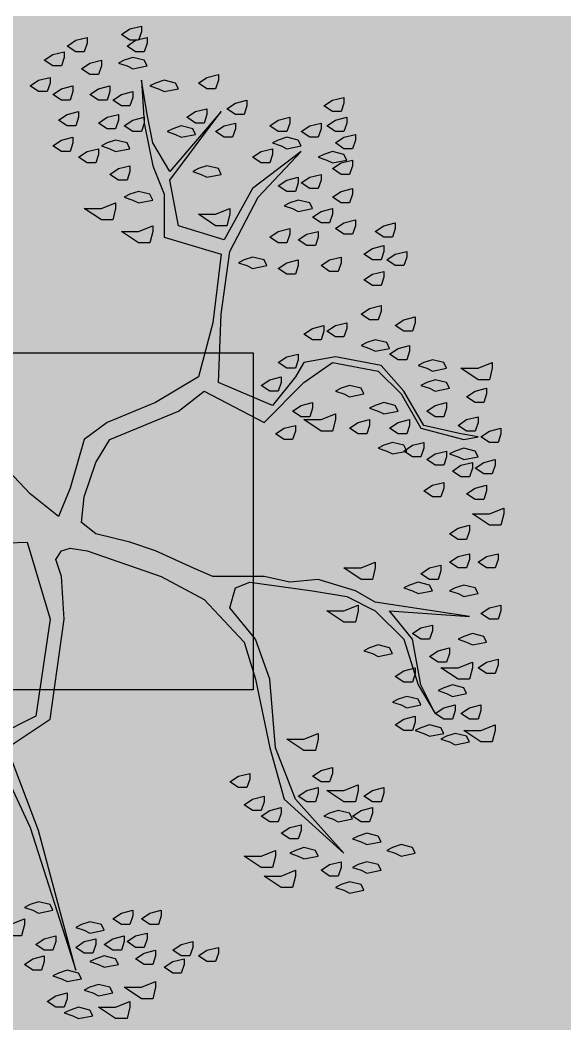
# Model space of a CAD drawing. Header units: millimetres. Extents: x 3006 to 6000, y 1661 to 3774.
# Drawn here: x 4734.783 to 4736.718, y 1885.006 to 1888.576 of the extents above; entities that cross this region are included whole.
import ezdxf

# ---------------------------------------------------------------- set-up
doc = ezdxf.new("R2010")
doc.units = ezdxf.units.MM
doc.header["$LTSCALE"] = 10
doc.linetypes.add('TT4', pattern=[0.1, 0.05, -0.05])
for name, color, linetype, lineweight in [('.15', 150, 'Continuous', 15), ('.20', 130, 'Continuous', 20), ('COTAS', 230, 'Continuous', 15), ('VEGETACION', 84, 'Continuous', 15)]:
    doc.layers.add(name, color=color, linetype=linetype, lineweight=lineweight)
doc.layers.add('.20 hachura', color=185, linetype='Continuous')
doc.styles.add('Texto Wilian', font='himalaya.ttf')
doc.dimstyles.new('Cota 1-200 Exter WMJ', dxfattribs={"dimtxt": 0.32, "dimasz": 0.13, "dimexe": 0.05, "dimexo": 0.3, "dimgap": 0.03, "dimtad": 1, "dimzin": 1, "dimtxsty": 'Texto Wilian', "dimblk": 'BOXFILLED', "dimcen": 0, "dimclrd": 230, "dimclre": 230, "dimclrt": 104, "dimazin": 0, "dimtfac": 1, "dimtix": 1, "dimtmove": 0, "dimatfit": 3, "dimfxl": 0.4, "dimfxlon": 1, "dimlwd": 20, "dimarcsym": 2})

# ---------------------------------------------------------------- blocks, each defined once
blk = doc.blocks.new('asfgjkosdfgiosdjfg')
at = {"layer": 'VEGETACION'}
for p, q in [((5.3103, 19.9927), (5.3717, 20.0336)), ((5.3717, 20.0336), (5.4535, 20.054)), ((5.4535, 20.0131), (5.433, 19.9518)), ((5.4535, 20.054), (5.4535, 20.0131)), ((4.9217, 19.9108), (4.983, 19.9518)), ((4.983, 19.9518), (5.0648, 19.9722)), ((5.0648, 19.9313), (5.0444, 19.8699)), ((5.0648, 19.9722), (5.0648, 19.9313)), ((5.3717, 19.9518), (5.3103, 19.9927)), ((5.3512, 19.9108), (5.4126, 19.9518)), ((5.433, 19.9518), (5.3717, 19.9518)), ((5.4126, 19.9518), (5.4944, 19.9722)), ((5.4944, 19.9313), (5.4739, 19.8699)), ((5.4944, 19.9722), (5.4944, 19.9313)), ((4.758, 19.8086), (4.8194, 19.8495)), ((4.8194, 19.8495), (4.9012, 19.8699)), ((4.9012, 19.8699), (4.9012, 19.829)), ((4.983, 19.8699), (4.9217, 19.9108)), ((5.0444, 19.8699), (4.983, 19.8699)), ((5.4126, 19.8699), (5.3512, 19.9108)), ((5.4739, 19.8699), (5.4126, 19.8699)), ((4.8194, 19.7677), (4.758, 19.8086)), ((4.9012, 19.829), (4.8808, 19.7677)), ((5.0239, 19.7472), (5.0853, 19.7881)), ((5.0853, 19.7881), (5.1671, 19.8086)), ((5.1671, 19.8086), (5.1671, 19.7677)), ((5.3308, 19.8086), (5.2899, 19.7881)), ((5.2899, 19.7881), (5.3512, 19.7677)), ((5.3921, 19.829), (5.3308, 19.8086)), ((5.4739, 19.8086), (5.3921, 19.829)), ((5.4944, 19.7677), (5.4739, 19.8086)), ((4.8808, 19.7677), (4.8194, 19.7677)), ((5.0853, 19.7063), (5.0239, 19.7472)), ((5.1467, 19.7063), (5.0853, 19.7063)), ((5.1671, 19.7677), (5.1467, 19.7063)), ((5.3512, 19.7677), (5.3921, 19.7472)), ((5.3921, 19.7472), (5.4944, 19.7677)), ((5.924, 19.6858), (6.0058, 19.7063)), ((6.0058, 19.7063), (6.0058, 19.6654)), ((4.6557, 19.6245), (4.7171, 19.6654)), ((4.7171, 19.6654), (4.7989, 19.6858)), ((4.7989, 19.6449), (4.7785, 19.5836)), ((4.7989, 19.6858), (4.7989, 19.6449)), ((5.4535, 19.6654), (5.4739, 19.3586)), ((5.4944, 19.4199), (5.4535, 19.6654)), ((5.5558, 19.6449), (5.5149, 19.6245)), ((5.6171, 19.6654), (5.5558, 19.6449)), ((5.6989, 19.6449), (5.6171, 19.6654)), ((5.7194, 19.604), (5.6989, 19.6449)), ((5.8626, 19.6449), (5.924, 19.6858)), ((5.924, 19.604), (5.8626, 19.6449)), ((6.0058, 19.6654), (5.9853, 19.604)), ((4.7171, 19.5836), (4.6557, 19.6245)), ((4.7785, 19.5836), (4.7171, 19.5836)), ((4.8194, 19.5631), (4.8808, 19.604)), ((4.8808, 19.5222), (4.8194, 19.5631)), ((4.8808, 19.604), (4.9626, 19.6245)), ((4.9626, 19.5836), (4.9421, 19.5222)), ((4.9626, 19.6245), (4.9626, 19.5836)), ((5.0853, 19.5631), (5.1467, 19.604)), ((5.1467, 19.5222), (5.0853, 19.5631)), ((5.1467, 19.604), (5.2285, 19.6245)), ((5.2285, 19.5836), (5.208, 19.5222)), ((5.2285, 19.6245), (5.2285, 19.5836)), ((5.2489, 19.5222), (5.3103, 19.5631)), ((5.3103, 19.5631), (5.3921, 19.5836)), ((5.3921, 19.5836), (5.3921, 19.5427)), ((5.5149, 19.6245), (5.5762, 19.604)), ((5.5762, 19.604), (5.6171, 19.5836)), ((5.6171, 19.5836), (5.7194, 19.604)), ((5.9853, 19.604), (5.924, 19.604)), ((4.9421, 19.5222), (4.8808, 19.5222)), ((5.208, 19.5222), (5.1467, 19.5222)), ((5.3103, 19.4813), (5.2489, 19.5222)), ((5.3921, 19.5427), (5.3717, 19.4813)), ((6.0671, 19.4608), (6.1285, 19.5018)), ((6.1285, 19.5018), (6.2103, 19.5222)), ((6.2103, 19.5222), (6.2103, 19.4813)), ((6.7626, 19.4813), (6.824, 19.5222)), ((6.824, 19.5222), (6.9058, 19.5427)), ((6.9058, 19.5018), (6.8853, 19.4404)), ((6.9058, 19.5427), (6.9058, 19.5018)), ((4.8603, 19.379), (4.9217, 19.4199)), ((4.9217, 19.4199), (5.0035, 19.4404)), ((5.0035, 19.4404), (5.0035, 19.3995)), ((5.208, 19.3995), (5.2899, 19.4199)), ((5.2899, 19.4199), (5.2899, 19.379)), ((5.3717, 19.4813), (5.3103, 19.4813)), ((5.5353, 19.2154), (5.4944, 19.4199)), ((6.0262, 19.4404), (5.658, 19.0108)), ((5.658, 18.9495), (6.0262, 19.4404)), ((5.7808, 19.3995), (5.8421, 19.4404)), ((5.8421, 19.4404), (5.924, 19.4608)), ((5.924, 19.4199), (5.9035, 19.3586)), ((5.924, 19.4608), (5.924, 19.4199)), ((6.1285, 19.4199), (6.0671, 19.4608)), ((6.1899, 19.4199), (6.1285, 19.4199)), ((6.2103, 19.4813), (6.1899, 19.4199)), ((6.824, 19.4404), (6.7626, 19.4813)), ((6.8853, 19.4404), (6.824, 19.4404)), ((4.9217, 19.3381), (4.8603, 19.379)), ((5.0035, 19.3995), (4.983, 19.3381)), ((5.1467, 19.3586), (5.208, 19.3995)), ((5.208, 19.3177), (5.1467, 19.3586)), ((5.2899, 19.379), (5.2694, 19.3177)), ((5.3308, 19.3381), (5.3921, 19.379)), ((5.3921, 19.379), (5.4739, 19.3995)), ((5.4739, 19.3586), (5.4535, 19.2972)), ((5.4739, 19.3995), (5.4739, 19.3586)), ((5.4739, 19.3586), (5.5353, 19.0518)), ((5.8421, 19.3586), (5.7808, 19.3995)), ((5.9035, 19.3586), (5.8421, 19.3586)), ((6.0467, 19.3381), (6.1285, 19.3586)), ((6.1285, 19.3586), (6.1285, 19.3177)), ((6.374, 19.3381), (6.4353, 19.379)), ((6.4353, 19.379), (6.5171, 19.3995)), ((6.5171, 19.3586), (6.4967, 19.2972)), ((6.5171, 19.3995), (6.5171, 19.3586)), ((6.6603, 19.3381), (6.7421, 19.3586)), ((6.7421, 19.3586), (6.7421, 19.3177)), ((6.7831, 19.3381), (6.8444, 19.379)), ((6.8444, 19.379), (6.9262, 19.3995)), ((6.9262, 19.3586), (6.9058, 19.2972)), ((6.9262, 19.3995), (6.9262, 19.3586)), ((4.983, 19.3381), (4.9217, 19.3381)), ((5.2694, 19.3177), (5.208, 19.3177)), ((5.3921, 19.2972), (5.3308, 19.3381)), ((5.4535, 19.2972), (5.3921, 19.2972)), ((5.6785, 19.3177), (5.6376, 19.2972)), ((5.6376, 19.2972), (5.6989, 19.2768)), ((5.7399, 19.3381), (5.6785, 19.3177)), ((5.6989, 19.2768), (5.7399, 19.2563)), ((5.8217, 19.3177), (5.7399, 19.3381)), ((5.7399, 19.2563), (5.8421, 19.2768)), ((5.8421, 19.2768), (5.8217, 19.3177)), ((5.9853, 19.2972), (6.0467, 19.3381)), ((6.0467, 19.2563), (5.9853, 19.2972)), ((6.1285, 19.3177), (6.108, 19.2563)), ((6.4353, 19.2972), (6.374, 19.3381)), ((6.4967, 19.2972), (6.4353, 19.2972)), ((6.599, 19.2972), (6.6603, 19.3381)), ((6.6603, 19.2563), (6.599, 19.2972)), ((6.7421, 19.3177), (6.7217, 19.2563)), ((6.8444, 19.2972), (6.7831, 19.3381)), ((6.9058, 19.2972), (6.8444, 19.2972)), ((6.9058, 19.2563), (6.9876, 19.2768)), ((6.9876, 19.2768), (6.9876, 19.2358)), ((4.8194, 19.1949), (4.8808, 19.2358)), ((4.8808, 19.2358), (4.9626, 19.2563)), ((4.9626, 19.2154), (4.9421, 19.154)), ((4.9626, 19.2563), (4.9626, 19.2154)), ((5.208, 19.2154), (5.1671, 19.1949)), ((5.2694, 19.2358), (5.208, 19.2154)), ((5.3512, 19.2154), (5.2694, 19.2358)), ((5.3717, 19.1745), (5.3512, 19.2154)), ((5.658, 19.0108), (5.5353, 19.2154)), ((6.108, 19.2563), (6.0467, 19.2563)), ((6.4353, 19.2358), (6.3944, 19.2154)), ((6.3944, 19.2154), (6.4558, 19.1949)), ((6.4967, 19.2563), (6.4353, 19.2358)), ((6.5785, 19.2358), (6.4967, 19.2563)), ((6.599, 19.1949), (6.5785, 19.2358)), ((6.7217, 19.2563), (6.6603, 19.2563)), ((6.8444, 19.2154), (6.9058, 19.2563)), ((6.9058, 19.1745), (6.8444, 19.2154)), ((6.9876, 19.2358), (6.9671, 19.1745)), ((4.8808, 19.154), (4.8194, 19.1949)), ((4.9421, 19.154), (4.8808, 19.154)), ((5.0035, 19.1131), (5.0648, 19.154)), ((5.0648, 19.154), (5.1467, 19.1745)), ((5.1467, 19.1336), (5.1262, 19.0722)), ((5.1467, 19.1745), (5.1467, 19.1336)), ((5.1671, 19.1949), (5.2285, 19.1745)), ((5.2285, 19.1745), (5.2694, 19.154)), ((5.2694, 19.154), (5.3717, 19.1745)), ((6.599, 19.154), (6.2512, 18.8881)), ((6.2512, 19.1131), (6.3126, 19.154)), ((6.2921, 18.8268), (6.599, 19.154)), ((6.3126, 19.154), (6.3944, 19.1745)), ((6.3944, 19.1336), (6.374, 19.0722)), ((6.3944, 19.1745), (6.3944, 19.1336)), ((6.4558, 19.1949), (6.4967, 19.1745)), ((6.4967, 19.1745), (6.599, 19.1949)), ((6.7626, 19.1336), (6.7217, 19.1131)), ((6.824, 19.154), (6.7626, 19.1336)), ((6.9058, 19.1336), (6.824, 19.154)), ((6.9671, 19.1745), (6.9058, 19.1745)), ((6.9262, 19.0927), (6.9058, 19.1336)), ((5.0648, 19.0722), (5.0035, 19.1131)), ((5.1262, 19.0722), (5.0648, 19.0722)), ((6.3126, 19.0722), (6.2512, 19.1131)), ((6.374, 19.0722), (6.3126, 19.0722)), ((6.7217, 19.1131), (6.7831, 19.0927)), ((6.7831, 19.0927), (6.824, 19.0722)), ((6.824, 19.0722), (6.9262, 19.0927)), ((6.824, 19.0313), (6.8853, 19.0722)), ((6.8853, 19.0722), (6.9671, 19.0927)), ((6.9671, 19.0927), (6.9671, 19.0518)), ((5.2285, 18.9904), (5.2899, 19.0313)), ((5.2899, 18.9495), (5.2285, 18.9904)), ((5.2899, 19.0313), (5.3717, 19.0518)), ((5.3717, 19.0108), (5.3512, 18.9495)), ((5.3717, 19.0518), (5.3717, 19.0108)), ((5.5353, 19.0518), (5.6171, 18.8472)), ((5.8626, 19.0313), (5.8217, 19.0108)), ((5.8217, 19.0108), (5.883, 18.9904)), ((5.924, 19.0518), (5.8626, 19.0313)), ((5.883, 18.9904), (5.924, 18.9699)), ((6.0058, 19.0313), (5.924, 19.0518)), ((5.924, 18.9699), (6.0262, 18.9904)), ((6.0262, 18.9904), (6.0058, 19.0313)), ((6.6603, 18.9699), (6.7421, 18.9904)), ((6.7421, 18.9904), (6.7421, 18.9495)), ((6.8853, 18.9904), (6.824, 19.0313)), ((6.9467, 18.9904), (6.8853, 18.9904)), ((6.9671, 19.0518), (6.9467, 18.9904)), ((5.3512, 18.9495), (5.2899, 18.9495)), ((5.7194, 18.6222), (5.658, 18.9495)), ((6.4353, 18.9086), (6.4967, 18.9495)), ((6.4967, 18.9495), (6.5785, 18.9699)), ((6.5785, 18.929), (6.5581, 18.8677)), ((6.5785, 18.9699), (6.5785, 18.929)), ((6.599, 18.929), (6.6603, 18.9699)), ((6.6603, 18.8881), (6.599, 18.929)), ((6.7421, 18.9495), (6.7217, 18.8881)), ((5.3717, 18.8472), (5.3308, 18.8268)), ((5.433, 18.8677), (5.3717, 18.8472)), ((5.5149, 18.8472), (5.433, 18.8677)), ((5.5353, 18.8063), (5.5149, 18.8472)), ((5.6171, 18.8472), (5.6171, 18.5404)), ((6.2512, 18.8881), (6.0467, 18.5199)), ((6.4967, 18.8677), (6.4353, 18.9086)), ((6.5581, 18.8677), (6.4967, 18.8677)), ((6.7217, 18.8881), (6.6603, 18.8881)), ((6.824, 18.8268), (6.8853, 18.8677)), ((6.8853, 18.8677), (6.9671, 18.8881)), ((6.9671, 18.8472), (6.9467, 18.7858)), ((6.9671, 18.8881), (6.9671, 18.8472)), ((5.1671, 18.7449), (5.2694, 18.7858)), ((5.2694, 18.7858), (5.2694, 18.7449)), ((5.3308, 18.8268), (5.3921, 18.8063)), ((5.3921, 18.8063), (5.433, 18.7858)), ((5.433, 18.7858), (5.5353, 18.8063)), ((6.0876, 18.4381), (6.2921, 18.8268)), ((6.5171, 18.7858), (6.4762, 18.7654)), ((6.5785, 18.8063), (6.5171, 18.7858)), ((6.6603, 18.7858), (6.5785, 18.8063)), ((6.6808, 18.7449), (6.6603, 18.7858)), ((6.8853, 18.7858), (6.824, 18.8268)), ((6.9467, 18.7858), (6.8853, 18.7858)), ((5.0444, 18.7449), (5.1671, 18.7449)), ((5.1671, 18.6631), (5.0444, 18.7449)), ((5.2694, 18.7449), (5.2489, 18.6631)), ((5.8626, 18.704), (5.9853, 18.704)), ((5.9853, 18.6222), (5.8626, 18.704)), ((5.9853, 18.704), (6.0876, 18.7449)), ((6.0876, 18.704), (6.0671, 18.6222)), ((6.0876, 18.7449), (6.0876, 18.704)), ((6.4762, 18.7654), (6.5376, 18.7449)), ((6.5376, 18.7449), (6.5785, 18.7245)), ((6.5785, 18.7245), (6.6808, 18.7449)), ((6.6808, 18.6836), (6.7421, 18.7245)), ((6.7421, 18.7245), (6.824, 18.7449)), ((6.824, 18.704), (6.8035, 18.6427)), ((6.824, 18.7449), (6.824, 18.704)), ((5.2489, 18.6631), (5.1671, 18.6631)), ((6.7421, 18.6427), (6.6808, 18.6836)), ((6.8035, 18.6427), (6.7421, 18.6427)), ((6.8444, 18.6018), (6.9058, 18.6427)), ((6.9058, 18.6427), (6.9876, 18.6631)), ((6.9876, 18.6631), (6.9876, 18.6222)), ((7.1922, 18.6222), (7.274, 18.6427)), ((7.274, 18.6427), (7.274, 18.6018)), ((5.3103, 18.5813), (5.433, 18.5813)), ((5.433, 18.4995), (5.3103, 18.5813)), ((5.433, 18.5813), (5.5353, 18.6222)), ((5.5353, 18.5813), (5.5149, 18.4995)), ((5.5353, 18.6222), (5.5353, 18.5813)), ((6.0467, 18.5199), (5.7194, 18.6222)), ((6.0671, 18.6222), (5.9853, 18.6222)), ((6.374, 18.5404), (6.4353, 18.5813)), ((6.4353, 18.5813), (6.5171, 18.6018)), ((6.5171, 18.5608), (6.4967, 18.4995)), ((6.5171, 18.6018), (6.5171, 18.5608)), ((6.5785, 18.5199), (6.6399, 18.5608)), ((6.6399, 18.5608), (6.7217, 18.5813)), ((6.7217, 18.5813), (6.7217, 18.5404)), ((6.9058, 18.5608), (6.8444, 18.6018)), ((6.9671, 18.5608), (6.9058, 18.5608)), ((6.9876, 18.6222), (6.9671, 18.5608)), ((7.1308, 18.5813), (7.1922, 18.6222)), ((7.1922, 18.5404), (7.1308, 18.5813)), ((7.274, 18.6018), (7.2535, 18.5404)), ((5.5149, 18.4995), (5.433, 18.4995)), ((5.6171, 18.5404), (6.0262, 18.4177)), ((6.4353, 18.4995), (6.374, 18.5404)), ((6.4967, 18.4995), (6.4353, 18.4995)), ((6.6399, 18.479), (6.5785, 18.5199)), ((6.7217, 18.5404), (6.7012, 18.479)), ((7.2535, 18.5404), (7.1922, 18.5404)), ((6.0262, 18.4177), (5.9649, 17.9268)), ((6.0262, 17.9881), (6.0876, 18.4381)), ((6.7012, 18.479), (6.6399, 18.479)), ((7.049, 18.4177), (7.1103, 18.4586)), ((7.1103, 18.3768), (7.049, 18.4177)), ((7.1103, 18.4586), (7.1922, 18.479)), ((7.1922, 18.4381), (7.1717, 18.3768)), ((7.1922, 18.479), (7.1922, 18.4381)), ((7.2126, 18.3768), (7.274, 18.4177)), ((7.274, 18.4177), (7.3558, 18.4381)), ((7.3558, 18.4381), (7.3558, 18.3972)), ((6.1899, 18.3768), (6.149, 18.3563)), ((6.149, 18.3563), (6.2103, 18.3359)), ((6.2512, 18.3972), (6.1899, 18.3768)), ((6.333, 18.3768), (6.2512, 18.3972)), ((6.3535, 18.3359), (6.333, 18.3768)), ((6.4353, 18.3154), (6.4967, 18.3563)), ((6.4967, 18.3563), (6.5785, 18.3768)), ((6.5785, 18.3768), (6.5785, 18.3359)), ((6.7421, 18.3359), (6.8035, 18.3768)), ((6.8035, 18.3768), (6.8853, 18.3972)), ((6.8853, 18.3563), (6.8649, 18.2949)), ((6.8853, 18.3972), (6.8853, 18.3563)), ((7.1717, 18.3768), (7.1103, 18.3768)), ((7.274, 18.3359), (7.2126, 18.3768)), ((7.3558, 18.3972), (7.3353, 18.3359)), ((6.2103, 18.3359), (6.2512, 18.3154)), ((6.2512, 18.3154), (6.3535, 18.3359)), ((6.4967, 18.2745), (6.4353, 18.3154)), ((6.5581, 18.2745), (6.4967, 18.2745)), ((6.5785, 18.3359), (6.5581, 18.2745)), ((6.8035, 18.2949), (6.7421, 18.3359)), ((6.8649, 18.2949), (6.8035, 18.2949)), ((7.049, 18.2336), (7.1103, 18.2745)), ((7.1103, 18.2745), (7.1922, 18.2949)), ((7.1922, 18.2949), (7.1922, 18.254)), ((7.3353, 18.3359), (7.274, 18.3359)), ((7.1103, 18.1927), (7.049, 18.2336)), ((7.1922, 18.254), (7.1717, 18.1927)), ((7.1717, 18.1927), (7.1103, 18.1927)), ((6.0058, 17.4972), (6.0262, 17.9881)), ((7.0285, 17.9881), (7.0899, 18.029)), ((7.0899, 17.9472), (7.0285, 17.9881)), ((7.0899, 18.029), (7.1717, 18.0495)), ((7.1717, 18.0086), (7.1512, 17.9472)), ((7.1717, 18.0495), (7.1717, 18.0086)), ((5.9649, 17.9268), (5.8626, 17.5381)), ((6.8444, 17.9063), (6.9262, 17.9268)), ((6.9262, 17.9268), (6.9262, 17.8859)), ((7.1512, 17.9472), (7.0899, 17.9472)), ((7.274, 17.9063), (7.3353, 17.9472)), ((7.3353, 17.9472), (7.4172, 17.9677)), ((7.4172, 17.9268), (7.3967, 17.8654)), ((7.4172, 17.9677), (7.4172, 17.9268)), ((6.6194, 17.8449), (6.6808, 17.8859)), ((6.6808, 17.804), (6.6194, 17.8449)), ((6.6808, 17.8859), (6.7626, 17.9063)), ((6.7626, 17.8654), (6.7421, 17.804)), ((6.7626, 17.9063), (6.7626, 17.8654)), ((6.7831, 17.8654), (6.8444, 17.9063)), ((6.8444, 17.8245), (6.7831, 17.8654)), ((6.9262, 17.8859), (6.9058, 17.8245)), ((7.3353, 17.8654), (7.274, 17.9063)), ((7.3967, 17.8654), (7.3353, 17.8654)), ((6.7421, 17.804), (6.6808, 17.804)), ((6.9058, 17.8245), (6.8444, 17.8245)), ((7.0694, 17.7836), (7.0285, 17.7631)), ((7.1308, 17.804), (7.0694, 17.7836)), ((7.2126, 17.7836), (7.1308, 17.804)), ((7.2331, 17.7427), (7.2126, 17.7836)), ((6.4967, 17.6813), (6.5785, 17.7018)), ((6.5785, 17.7018), (6.5785, 17.6609)), ((7.0285, 17.7631), (7.0899, 17.7427)), ((7.0899, 17.7427), (7.1308, 17.7222)), ((7.1308, 17.7222), (7.2331, 17.7427)), ((7.2331, 17.7018), (7.2944, 17.7427)), ((7.2944, 17.6609), (7.2331, 17.7018)), ((7.2944, 17.7427), (7.3762, 17.7631)), ((7.3762, 17.7222), (7.3558, 17.6609)), ((7.3762, 17.7631), (7.3762, 17.7222)), ((6.4353, 17.6404), (6.4967, 17.6813)), ((6.4967, 17.5995), (6.4353, 17.6404)), ((6.5785, 17.6609), (6.5581, 17.5995)), ((6.6194, 17.6404), (6.5581, 17.5381)), ((6.8444, 17.6813), (6.6194, 17.6404)), ((6.6194, 17.4972), (6.824, 17.6404)), ((6.824, 17.6404), (7.1512, 17.579)), ((7.1717, 17.6199), (6.8444, 17.6813)), ((7.3353, 17.4359), (7.1717, 17.6199)), ((7.3558, 17.6609), (7.2944, 17.6609)), ((7.4785, 17.6404), (7.4376, 17.6199)), ((7.4376, 17.6199), (7.499, 17.5995)), ((7.5399, 17.6609), (7.4785, 17.6404)), ((7.6217, 17.6404), (7.5399, 17.6609)), ((7.6422, 17.5995), (7.6217, 17.6404)), ((7.8672, 17.5995), (7.9694, 17.6404)), ((7.9694, 17.6404), (7.9694, 17.5995)), ((6.5581, 17.5995), (6.4967, 17.5995)), ((7.1512, 17.579), (7.3149, 17.4154)), ((7.499, 17.5995), (7.5399, 17.579)), ((7.5399, 17.579), (7.6422, 17.5995)), ((7.7444, 17.5995), (7.8672, 17.5995)), ((7.8672, 17.5177), (7.7444, 17.5995)), ((7.9694, 17.5995), (7.949, 17.5177)), ((5.8626, 17.5381), (5.5558, 17.354)), ((6.3944, 17.3336), (6.0058, 17.4972)), ((6.3126, 17.4768), (6.374, 17.5177)), ((6.374, 17.4359), (6.3126, 17.4768)), ((6.333, 17.2109), (6.6194, 17.4972)), ((6.374, 17.5177), (6.4558, 17.5381)), ((6.5581, 17.5381), (6.3944, 17.3336)), ((6.4558, 17.4972), (6.4353, 17.4359)), ((6.4558, 17.5381), (6.4558, 17.4972)), ((6.9467, 17.4768), (6.8853, 17.4563)), ((7.0285, 17.4563), (6.9467, 17.4768)), ((7.499, 17.4972), (7.4581, 17.4768)), ((7.4581, 17.4768), (7.5194, 17.4563)), ((7.5603, 17.5177), (7.499, 17.4972)), ((7.6422, 17.4972), (7.5603, 17.5177)), ((7.6626, 17.4563), (7.6422, 17.4972)), ((7.949, 17.5177), (7.8672, 17.5177)), ((5.7194, 17.2927), (5.9035, 17.4359)), ((5.9035, 17.4359), (6.333, 17.2109)), ((6.4353, 17.4359), (6.374, 17.4359)), ((6.8853, 17.4563), (6.8444, 17.4359)), ((6.8444, 17.4359), (6.9058, 17.4154)), ((6.9058, 17.4154), (6.9467, 17.3949)), ((6.9467, 17.3949), (7.049, 17.4154)), ((7.049, 17.4154), (7.0285, 17.4563)), ((7.3149, 17.4154), (7.4581, 17.1699)), ((7.4785, 17.1904), (7.3353, 17.4359)), ((7.5194, 17.4563), (7.5603, 17.4359)), ((7.5603, 17.4359), (7.6626, 17.4563)), ((7.7853, 17.3949), (7.8467, 17.4359)), ((7.8467, 17.4359), (7.9285, 17.4563)), ((7.9285, 17.4154), (7.9081, 17.354)), ((7.9285, 17.4563), (7.9285, 17.4154)), ((5.5558, 17.354), (5.208, 17.2109)), ((6.5376, 17.2927), (6.599, 17.3336)), ((6.599, 17.3336), (6.6808, 17.354)), ((6.6808, 17.354), (6.6808, 17.3131)), ((7.1308, 17.3336), (7.0899, 17.3131)), ((7.1922, 17.354), (7.1308, 17.3336)), ((7.274, 17.3336), (7.1922, 17.354)), ((7.2944, 17.2927), (7.274, 17.3336)), ((7.499, 17.2927), (7.5603, 17.3336)), ((7.5603, 17.3336), (7.6422, 17.354)), ((7.6422, 17.354), (7.6422, 17.3131)), ((7.8467, 17.354), (7.7853, 17.3949)), ((7.9081, 17.354), (7.8467, 17.354)), ((5.2285, 17.0881), (5.7194, 17.2927)), ((6.599, 17.2518), (6.5376, 17.2927)), ((6.6808, 17.3131), (6.6603, 17.2518)), ((6.7421, 17.2313), (6.8444, 17.2722)), ((6.8444, 17.2722), (6.8444, 17.2313)), ((7.0899, 17.3131), (7.1512, 17.2927)), ((7.1512, 17.2927), (7.1922, 17.2722)), ((7.1922, 17.2722), (7.2944, 17.2927)), ((7.5603, 17.2518), (7.499, 17.2927)), ((7.6422, 17.3131), (7.6217, 17.2518)), ((5.208, 17.2109), (5.0444, 17.0881)), ((6.4762, 17.1699), (6.5581, 17.1904)), ((6.5581, 17.1904), (6.5581, 17.1495)), ((6.6603, 17.2518), (6.599, 17.2518)), ((6.6194, 17.2313), (6.7421, 17.2313)), ((6.7421, 17.1495), (6.6194, 17.2313)), ((6.8444, 17.2313), (6.824, 17.1495)), ((6.9467, 17.1699), (7.0081, 17.2109)), ((7.0081, 17.2109), (7.0899, 17.2313)), ((7.0899, 17.1904), (7.0694, 17.129)), ((7.0899, 17.2313), (7.0899, 17.1904)), ((7.2331, 17.1699), (7.2944, 17.2109)), ((7.2944, 17.2109), (7.3762, 17.2313)), ((7.3762, 17.1904), (7.3558, 17.129)), ((7.3762, 17.2313), (7.3762, 17.1904)), ((7.7444, 17.129), (7.4785, 17.1904)), ((7.6217, 17.2518), (7.5603, 17.2518)), ((7.724, 17.1904), (7.7853, 17.2313)), ((7.7853, 17.1495), (7.724, 17.1904)), ((7.7853, 17.2313), (7.8672, 17.2518)), ((7.8672, 17.2109), (7.8467, 17.1495)), ((7.8672, 17.2518), (7.8672, 17.2109)), ((6.4149, 17.129), (6.4762, 17.1699)), ((6.4762, 17.0881), (6.4149, 17.129)), ((6.5581, 17.1495), (6.5376, 17.0881)), ((6.824, 17.1495), (6.7421, 17.1495)), ((7.0081, 17.129), (6.9467, 17.1699)), ((7.0694, 17.129), (7.0081, 17.129)), ((7.2944, 17.129), (7.2331, 17.1699)), ((7.3558, 17.129), (7.2944, 17.129)), ((7.4581, 17.1699), (7.7649, 17.0881)), ((7.8672, 17.1086), (7.7444, 17.129)), ((7.8467, 17.1495), (7.7853, 17.1495)), ((7.8876, 17.1086), (7.949, 17.1495)), ((7.949, 17.1495), (8.0308, 17.1699)), ((8.0308, 17.129), (8.0103, 17.0677)), ((8.0308, 17.1699), (8.0308, 17.129)), ((4.6557, 16.6995), (4.2876, 17.0881)), ((5.0444, 17.0881), (4.9421, 16.7404)), ((5.1262, 16.9245), (5.2285, 17.0881)), ((6.5376, 17.0881), (6.4762, 17.0881)), ((7.1922, 17.0472), (7.1512, 17.0268)), ((7.2535, 17.0677), (7.1922, 17.0472)), ((7.3353, 17.0472), (7.2535, 17.0677)), ((7.3558, 17.0063), (7.3353, 17.0472)), ((7.3353, 17.0063), (7.3967, 17.0472)), ((7.3967, 17.0472), (7.4785, 17.0677)), ((7.4785, 17.0677), (7.4785, 17.0268)), ((7.7649, 17.0881), (7.8672, 17.1086)), ((7.949, 17.0677), (7.8876, 17.1086)), ((8.0103, 17.0677), (7.949, 17.0677)), ((7.1512, 17.0268), (7.2126, 17.0063)), ((7.2126, 17.0063), (7.2535, 16.9859)), ((7.2535, 16.9859), (7.3558, 17.0063)), ((7.3967, 16.9654), (7.3353, 17.0063)), ((7.4785, 17.0268), (7.4581, 16.9654)), ((7.499, 16.9449), (7.5603, 16.9859)), ((7.5603, 16.9859), (7.6422, 17.0063)), ((7.6422, 17.0063), (7.6422, 16.9654)), ((7.7035, 17.0063), (7.6626, 16.9859)), ((7.6626, 16.9859), (7.724, 16.9654)), ((7.7649, 17.0268), (7.7035, 17.0063)), ((7.8467, 17.0063), (7.7649, 17.0268)), ((7.8672, 16.9654), (7.8467, 17.0063)), ((5.0444, 16.679), (5.1262, 16.9245)), ((7.4581, 16.9654), (7.3967, 16.9654)), ((7.5603, 16.904), (7.499, 16.9449)), ((7.6217, 16.904), (7.5603, 16.904)), ((7.6422, 16.9654), (7.6217, 16.904)), ((7.6831, 16.8631), (7.7444, 16.904)), ((7.724, 16.9654), (7.7649, 16.9449)), ((7.7444, 16.904), (7.8263, 16.9245)), ((7.7649, 16.9449), (7.8672, 16.9654)), ((7.8263, 16.9245), (7.8263, 16.8836)), ((7.8467, 16.8836), (7.9081, 16.9245)), ((7.9081, 16.9245), (7.9899, 16.9449)), ((7.9899, 16.904), (7.9694, 16.8427)), ((7.9899, 16.9449), (7.9899, 16.904)), ((7.7444, 16.8222), (7.6831, 16.8631)), ((7.8263, 16.8836), (7.8058, 16.8222)), ((7.9081, 16.8427), (7.8467, 16.8836)), ((7.9694, 16.8427), (7.9081, 16.8427)), ((7.4785, 16.7199), (7.5399, 16.7609)), ((7.5399, 16.7609), (7.6217, 16.7813)), ((7.6217, 16.7813), (7.6217, 16.7404)), ((7.8058, 16.8222), (7.7444, 16.8222)), ((7.8467, 16.7404), (7.9285, 16.7609)), ((7.9285, 16.7609), (7.9285, 16.7199)), ((4.8603, 16.5359), (4.6557, 16.6995)), ((4.9421, 16.7404), (4.8603, 16.5359)), ((7.5399, 16.679), (7.4785, 16.7199)), ((7.6217, 16.7404), (7.6013, 16.679)), ((7.7853, 16.6995), (7.8467, 16.7404)), ((7.8467, 16.6586), (7.7853, 16.6995)), ((7.9285, 16.7199), (7.9081, 16.6586)), ((5.0239, 16.4949), (5.0444, 16.679)), ((7.6013, 16.679), (7.5399, 16.679)), ((7.9081, 16.6586), (7.8467, 16.6586)), ((7.8263, 16.5563), (7.949, 16.5563)), ((7.949, 16.4745), (7.8263, 16.5563)), ((7.949, 16.5563), (8.0513, 16.5972)), ((8.0513, 16.5563), (8.0308, 16.4745)), ((8.0513, 16.5972), (8.0513, 16.5563)), ((5.1262, 16.4131), (5.0239, 16.4949)), ((7.724, 16.454), (7.8058, 16.4745)), ((7.8058, 16.4745), (7.8058, 16.4336)), ((8.0308, 16.4745), (7.949, 16.4745)), ((5.3717, 16.3518), (5.1262, 16.4131)), ((7.6626, 16.4131), (7.724, 16.454)), ((7.724, 16.3722), (7.6626, 16.4131)), ((7.8058, 16.4336), (7.7853, 16.3722)), ((4.0216, 16.3313), (4.6353, 16.3518)), ((4.6353, 16.3518), (4.7989, 15.7995)), ((5.5558, 16.2904), (5.3717, 16.3518)), ((7.7853, 16.3722), (7.724, 16.3722)), ((4.8398, 16.229), (4.8808, 16.2904)), ((4.8808, 16.2904), (4.9421, 16.3109)), ((4.9421, 16.3109), (5.0648, 16.2904)), ((5.0648, 16.2904), (5.5967, 16.1063)), ((5.8217, 16.1677), (5.5558, 16.2904)), ((7.724, 16.2495), (7.8058, 16.2699)), ((7.8058, 16.2699), (7.8058, 16.229)), ((7.9285, 16.2495), (8.0103, 16.2699)), ((8.0103, 16.2699), (8.0103, 16.229)), ((4.8808, 16.1063), (4.8398, 16.229)), ((7.0285, 16.1677), (7.1308, 16.2086)), ((7.1308, 16.2086), (7.1308, 16.1677)), ((7.5194, 16.1677), (7.6013, 16.1881)), ((7.6013, 16.1881), (7.6013, 16.1472)), ((7.6626, 16.2086), (7.724, 16.2495)), ((7.724, 16.1677), (7.6626, 16.2086)), ((7.8058, 16.229), (7.7853, 16.1677)), ((7.8672, 16.2086), (7.9285, 16.2495)), ((7.9285, 16.1677), (7.8672, 16.2086)), ((8.0103, 16.229), (7.9899, 16.1677)), ((5.9649, 16.1063), (5.8217, 16.1677)), ((6.9058, 16.1677), (7.0285, 16.1677)), ((7.0285, 16.0859), (6.9058, 16.1677)), ((7.1308, 16.1677), (7.1103, 16.0859)), ((7.4581, 16.1268), (7.5194, 16.1677)), ((7.5194, 16.0859), (7.4581, 16.1268)), ((7.6013, 16.1472), (7.5808, 16.0859)), ((7.7853, 16.1677), (7.724, 16.1677)), ((7.9899, 16.1677), (7.9285, 16.1677)), ((4.9012, 15.7995), (4.8808, 16.1063)), ((5.5967, 16.1063), (5.9035, 15.9427)), ((6.1285, 16.1063), (5.9649, 16.1063)), ((6.333, 16.1063), (6.1285, 16.1063)), ((6.1285, 16.0245), (6.2308, 16.0654)), ((6.2308, 16.0654), (6.6808, 16.004)), ((6.5171, 16.0654), (6.333, 16.1063)), ((6.7217, 16.0859), (6.5171, 16.0654)), ((6.9876, 16.004), (6.7217, 16.0859)), ((7.1103, 16.0859), (7.0285, 16.0859)), ((7.3762, 16.0449), (7.3353, 16.0245)), ((7.4376, 16.0654), (7.3762, 16.0449)), ((7.5194, 16.0449), (7.4376, 16.0654)), ((7.5808, 16.0859), (7.5194, 16.0859)), ((7.5399, 16.004), (7.5194, 16.0449)), ((7.7649, 16.0449), (7.7035, 16.0245)), ((7.8467, 16.0245), (7.7649, 16.0449)), ((6.0876, 15.8813), (6.1285, 16.0245)), ((6.6808, 16.004), (6.9262, 15.9631)), ((7.1308, 15.9222), (6.9876, 16.004)), ((7.3353, 16.0245), (7.3967, 16.004)), ((7.3967, 16.004), (7.4376, 15.9836)), ((7.4376, 15.9836), (7.5399, 16.004)), ((7.7035, 16.0245), (7.6626, 16.004)), ((7.6626, 16.004), (7.724, 15.9836)), ((7.724, 15.9836), (7.7649, 15.9631)), ((7.7649, 15.9631), (7.8672, 15.9836)), ((7.8672, 15.9836), (7.8467, 16.0245)), ((5.9035, 15.9427), (6.1899, 15.6359)), ((6.9058, 15.8609), (7.0081, 15.9018)), ((6.9262, 15.9631), (7.1308, 15.8609)), ((7.0081, 15.9018), (7.0081, 15.8609)), ((7.8058, 15.8199), (7.1308, 15.9222)), ((7.949, 15.8813), (8.0308, 15.9018)), ((8.0308, 15.9018), (8.0308, 15.8609)), ((6.2717, 15.6563), (6.0876, 15.8813)), ((6.9058, 15.779), (6.7831, 15.8609)), ((6.7831, 15.8609), (6.9058, 15.8609)), ((7.0081, 15.8609), (6.9876, 15.779)), ((7.1308, 15.8609), (7.3353, 15.6563)), ((7.2331, 15.8609), (7.8058, 15.8199)), ((7.3967, 15.6563), (7.2331, 15.8609)), ((7.8876, 15.8404), (7.949, 15.8813)), ((7.949, 15.7995), (7.8876, 15.8404)), ((8.0308, 15.8609), (8.0103, 15.7995)), ((4.7989, 15.7995), (4.6967, 15.104)), ((4.7989, 15.0836), (4.9012, 15.7995)), ((6.9876, 15.779), (6.9058, 15.779)), ((7.4581, 15.7381), (7.5399, 15.7586)), ((7.5399, 15.7586), (7.5399, 15.7177)), ((8.0103, 15.7995), (7.949, 15.7995)), ((7.3967, 15.6972), (7.4581, 15.7381)), ((7.4581, 15.6563), (7.3967, 15.6972)), ((7.5399, 15.7177), (7.5194, 15.6563)), ((7.8263, 15.6972), (7.7649, 15.6768)), ((7.9081, 15.6768), (7.8263, 15.6972)), ((6.1899, 15.6359), (6.2717, 15.3699)), ((6.374, 15.3699), (6.2717, 15.6563)), ((7.1512, 15.6154), (7.0899, 15.5949)), ((7.2331, 15.5949), (7.1512, 15.6154)), ((7.3353, 15.6563), (7.4376, 15.329)), ((7.4581, 15.329), (7.3967, 15.6563)), ((7.5194, 15.6563), (7.4581, 15.6563)), ((7.7649, 15.6768), (7.724, 15.6563)), ((7.724, 15.6563), (7.7853, 15.6359)), ((7.7853, 15.6359), (7.8263, 15.6154)), ((7.8263, 15.6154), (7.9285, 15.6359)), ((7.9285, 15.6359), (7.9081, 15.6768)), ((7.0899, 15.5949), (7.049, 15.5745)), ((7.049, 15.5745), (7.1103, 15.554)), ((7.1103, 15.554), (7.1512, 15.5336)), ((7.1512, 15.5336), (7.2535, 15.554)), ((7.2535, 15.554), (7.2331, 15.5949)), ((7.5194, 15.5336), (7.5808, 15.5745)), ((7.5808, 15.5745), (7.6626, 15.5949)), ((7.6626, 15.554), (7.6422, 15.4927)), ((7.6626, 15.5949), (7.6626, 15.554)), ((7.5808, 15.4927), (7.5194, 15.5336)), ((7.6422, 15.4927), (7.5808, 15.4927)), ((7.724, 15.4518), (7.8263, 15.4927)), ((7.8263, 15.4927), (7.8263, 15.4518)), ((7.8672, 15.4518), (7.9285, 15.4927)), ((7.9285, 15.4927), (8.0103, 15.5131)), ((8.0103, 15.4722), (7.9899, 15.4109)), ((8.0103, 15.5131), (8.0103, 15.4722)), ((7.274, 15.3904), (7.3353, 15.4313)), ((7.3353, 15.3495), (7.274, 15.3904)), ((7.3353, 15.4313), (7.4172, 15.4518)), ((7.4172, 15.4109), (7.3967, 15.3495)), ((7.4172, 15.4518), (7.4172, 15.4109)), ((7.6013, 15.4518), (7.724, 15.4518)), ((7.724, 15.3699), (7.6013, 15.4518)), ((7.8263, 15.4518), (7.8058, 15.3699)), ((7.9285, 15.4109), (7.8672, 15.4518)), ((7.9899, 15.4109), (7.9285, 15.4109)), ((6.2717, 15.3699), (6.374, 14.879)), ((6.4149, 14.879), (6.374, 15.3699)), ((7.3967, 15.3495), (7.3353, 15.3495)), ((7.4376, 15.329), (7.5603, 15.1245)), ((7.5603, 15.1245), (7.4581, 15.329)), ((7.6831, 15.329), (7.6217, 15.3086)), ((7.7649, 15.3086), (7.6831, 15.329)), ((7.8058, 15.3699), (7.724, 15.3699)), ((7.3558, 15.2472), (7.2944, 15.2268)), ((7.4376, 15.2268), (7.3558, 15.2472)), ((7.6217, 15.3086), (7.5808, 15.2881)), ((7.5808, 15.2881), (7.6422, 15.2677)), ((7.6422, 15.2677), (7.6831, 15.2472)), ((7.6831, 15.2472), (7.7853, 15.2677)), ((7.7853, 15.2677), (7.7649, 15.3086)), ((7.2944, 15.2268), (7.2535, 15.2063)), ((7.2535, 15.2063), (7.3149, 15.1859)), ((7.3149, 15.1859), (7.3558, 15.1654)), ((7.3558, 15.1654), (7.4581, 15.1859)), ((7.4581, 15.1859), (7.4376, 15.2268)), ((7.6217, 15.1654), (7.7035, 15.1859)), ((7.7035, 15.1859), (7.7035, 15.145)), ((7.8058, 15.1654), (7.8876, 15.1859)), ((7.8876, 15.1859), (7.8876, 15.145)), ((4.6967, 15.104), (4.3694, 14.9404)), ((7.3353, 15.0836), (7.4172, 15.104)), ((7.4172, 15.104), (7.4172, 15.0631)), ((7.5603, 15.1245), (7.6217, 15.1654)), ((7.6217, 15.0836), (7.5603, 15.1245)), ((7.7035, 15.145), (7.6831, 15.0836)), ((7.7444, 15.1245), (7.8058, 15.1654)), ((7.8058, 15.0836), (7.7444, 15.1245)), ((7.8876, 15.145), (7.8672, 15.0836)), ((4.4921, 14.879), (4.7989, 15.0836)), ((7.274, 15.0427), (7.3353, 15.0836)), ((7.3353, 15.0018), (7.274, 15.0427)), ((7.4172, 15.0631), (7.3967, 15.0018)), ((7.5194, 15.0427), (7.4581, 15.0222)), ((7.6013, 15.0222), (7.5194, 15.0427)), ((7.6831, 15.0836), (7.6217, 15.0836)), ((7.8672, 15.0836), (7.8058, 15.0836)), ((7.8876, 15.0018), (7.9899, 15.0427)), ((7.9899, 15.0427), (7.9899, 15.0018)), ((6.6194, 14.9404), (6.7217, 14.9813)), ((6.7217, 14.9813), (6.7217, 14.9404)), ((7.3967, 15.0018), (7.3353, 15.0018)), ((7.4581, 15.0222), (7.4172, 15.0018)), ((7.4172, 15.0018), (7.4785, 14.9813)), ((7.4785, 14.9813), (7.5194, 14.9609)), ((7.5194, 14.9609), (7.6217, 14.9813)), ((7.6217, 14.9813), (7.6013, 15.0222)), ((7.6422, 14.9609), (7.6013, 14.9404)), ((7.7035, 14.9813), (7.6422, 14.9609)), ((7.7853, 14.9609), (7.7035, 14.9813)), ((7.7649, 15.0018), (7.8876, 15.0018)), ((7.8876, 14.92), (7.7649, 15.0018)), ((7.8058, 14.92), (7.7853, 14.9609)), ((7.9899, 15.0018), (7.9694, 14.92)), ((6.4967, 14.9404), (6.6194, 14.9404)), ((6.6194, 14.8586), (6.4967, 14.9404)), ((6.7217, 14.9404), (6.7012, 14.8586)), ((7.6013, 14.9404), (7.6626, 14.92)), ((7.6626, 14.92), (7.7035, 14.8995)), ((7.7035, 14.8995), (7.8058, 14.92)), ((7.9694, 14.92), (7.8876, 14.92)), ((4.3898, 14.879), (4.6557, 14.3063)), ((4.7171, 14.2859), (4.4921, 14.879)), ((6.374, 14.879), (6.4762, 14.5109)), ((6.5581, 14.5109), (6.4149, 14.879)), ((6.7012, 14.8586), (6.6194, 14.8586)), ((6.0876, 14.6336), (6.149, 14.6745)), ((6.149, 14.6745), (6.2308, 14.695)), ((6.2308, 14.695), (6.2308, 14.654)), ((6.6808, 14.6745), (6.7421, 14.7154)), ((6.7421, 14.6336), (6.6808, 14.6745)), ((6.7421, 14.7154), (6.824, 14.7359)), ((6.824, 14.695), (6.8035, 14.6336)), ((6.824, 14.7359), (6.824, 14.695)), ((6.149, 14.5927), (6.0876, 14.6336)), ((6.2308, 14.654), (6.2103, 14.5927)), ((6.8035, 14.6336), (6.7421, 14.6336)), ((6.9058, 14.5722), (7.0081, 14.6131)), ((7.0081, 14.6131), (7.0081, 14.5722)), ((6.2103, 14.5927), (6.149, 14.5927)), ((6.2512, 14.5109), (6.333, 14.5313)), ((6.333, 14.5313), (6.333, 14.4904)), ((6.5785, 14.5313), (6.6399, 14.5722)), ((6.6399, 14.4904), (6.5785, 14.5313)), ((6.6399, 14.5722), (6.7217, 14.5927)), ((6.7217, 14.5518), (6.7012, 14.4904)), ((6.7217, 14.5927), (6.7217, 14.5518)), ((6.9058, 14.4904), (6.7831, 14.5722)), ((6.7831, 14.5722), (6.9058, 14.5722)), ((7.0081, 14.5722), (6.9876, 14.4904)), ((7.049, 14.5313), (7.1103, 14.5722)), ((7.1103, 14.4904), (7.049, 14.5313)), ((7.1103, 14.5722), (7.1922, 14.5927)), ((7.1922, 14.5518), (7.1717, 14.4904)), ((7.1922, 14.5927), (7.1922, 14.5518)), ((6.1899, 14.47), (6.2512, 14.5109)), ((6.2512, 14.429), (6.1899, 14.47)), ((6.333, 14.4904), (6.3126, 14.429)), ((6.4762, 14.5109), (6.9058, 14.1222)), ((6.9058, 14.1222), (6.5581, 14.5109)), ((6.7012, 14.4904), (6.6399, 14.4904)), ((6.9876, 14.4904), (6.9058, 14.4904)), ((7.1717, 14.4904), (7.1103, 14.4904)), ((6.3126, 14.429), (6.2512, 14.429)), ((6.3126, 14.3881), (6.374, 14.429)), ((6.374, 14.3472), (6.3126, 14.3881)), ((6.374, 14.429), (6.4558, 14.4495)), ((6.4558, 14.4086), (6.4353, 14.3472)), ((6.4558, 14.4495), (6.4558, 14.4086)), ((6.8035, 14.4086), (6.7626, 14.3881)), ((6.7626, 14.3881), (6.824, 14.3677)), ((6.8649, 14.429), (6.8035, 14.4086)), ((6.9467, 14.4086), (6.8649, 14.429)), ((6.9671, 14.3677), (6.9467, 14.4086)), ((6.9671, 14.3881), (7.0285, 14.429)), ((7.0285, 14.3472), (6.9671, 14.3881)), ((7.0285, 14.429), (7.1103, 14.4495)), ((7.1103, 14.4086), (7.0899, 14.3472)), ((7.1103, 14.4495), (7.1103, 14.4086)), ((6.4353, 14.3472), (6.374, 14.3472)), ((6.5171, 14.3063), (6.599, 14.3268)), ((6.599, 14.3268), (6.599, 14.2859)), ((6.824, 14.3677), (6.8649, 14.3472)), ((6.8649, 14.3472), (6.9671, 14.3677)), ((7.0899, 14.3472), (7.0285, 14.3472)), ((4.6557, 14.3063), (4.983, 13.2836)), ((4.983, 13.2836), (4.7171, 14.2859)), ((6.4558, 14.2654), (6.5171, 14.3063)), ((6.5171, 14.2245), (6.4558, 14.2654)), ((6.599, 14.2859), (6.5785, 14.2245)), ((7.0081, 14.245), (6.9671, 14.2245)), ((7.0694, 14.2654), (7.0081, 14.245)), ((7.1512, 14.245), (7.0694, 14.2654)), ((7.1717, 14.204), (7.1512, 14.245)), ((6.5785, 14.2245), (6.5171, 14.2245)), ((6.9671, 14.2245), (7.0285, 14.204)), ((7.0285, 14.204), (7.0694, 14.1836)), ((7.0694, 14.1836), (7.1717, 14.204)), ((7.3149, 14.1836), (7.2535, 14.1631)), ((7.3967, 14.1631), (7.3149, 14.1836)), ((6.1899, 14.1018), (6.3126, 14.1018)), ((6.3126, 14.02), (6.1899, 14.1018)), ((6.3126, 14.1018), (6.4149, 14.1427)), ((6.4149, 14.1018), (6.3944, 14.02)), ((6.4149, 14.1427), (6.4149, 14.1018)), ((6.5581, 14.1427), (6.5171, 14.1222)), ((6.5171, 14.1222), (6.5785, 14.1018)), ((6.6194, 14.1631), (6.5581, 14.1427)), ((6.5785, 14.1018), (6.6194, 14.0813)), ((6.7012, 14.1427), (6.6194, 14.1631)), ((6.6194, 14.0813), (6.7217, 14.1018)), ((6.7217, 14.1018), (6.7012, 14.1427)), ((7.2535, 14.1631), (7.2126, 14.1427)), ((7.2126, 14.1427), (7.274, 14.1222)), ((7.274, 14.1222), (7.3149, 14.1018)), ((7.3149, 14.1018), (7.4172, 14.1222)), ((7.4172, 14.1222), (7.3967, 14.1631)), ((6.7421, 13.9995), (6.8035, 14.0404)), ((6.8035, 14.0404), (6.8853, 14.0609)), ((6.8853, 14.0609), (6.8853, 14.02)), ((7.0081, 14.0404), (6.9671, 14.02)), ((7.0694, 14.0609), (7.0081, 14.0404)), ((7.1512, 14.0404), (7.0694, 14.0609)), ((7.1717, 13.9995), (7.1512, 14.0404)), ((6.3944, 14.02), (6.3126, 14.02)), ((6.333, 13.9586), (6.4558, 13.9586)), ((6.4558, 13.8768), (6.333, 13.9586)), ((6.4558, 13.9586), (6.5581, 13.9995)), ((6.5581, 13.9586), (6.5376, 13.8768)), ((6.5581, 13.9995), (6.5581, 13.9586)), ((6.8035, 13.9586), (6.7421, 13.9995)), ((6.8649, 13.9586), (6.8035, 13.9586)), ((6.8853, 14.02), (6.8649, 13.9586)), ((6.9671, 14.02), (7.0285, 13.9995)), ((7.0285, 13.9995), (7.0694, 13.979)), ((7.0694, 13.979), (7.1717, 13.9995)), ((6.8853, 13.8972), (6.8444, 13.8768)), ((6.9467, 13.9177), (6.8853, 13.8972)), ((7.0285, 13.8972), (6.9467, 13.9177)), ((7.049, 13.8563), (7.0285, 13.8972)), ((6.5376, 13.8768), (6.4558, 13.8768)), ((6.8444, 13.8768), (6.9058, 13.8563)), ((6.9058, 13.8563), (6.9467, 13.8359)), ((6.9467, 13.8359), (7.049, 13.8563)), ((4.6557, 13.754), (4.6148, 13.7336)), ((4.7171, 13.7745), (4.6557, 13.754)), ((4.7989, 13.754), (4.7171, 13.7745)), ((4.8194, 13.7131), (4.7989, 13.754)), ((4.6148, 13.7336), (4.6762, 13.7131)), ((4.6762, 13.7131), (4.7171, 13.6927)), ((4.7171, 13.6927), (4.8194, 13.7131)), ((5.2489, 13.6518), (5.3103, 13.6927)), ((5.3103, 13.6927), (5.3921, 13.7131)), ((5.3921, 13.6722), (5.3717, 13.6109)), ((5.3921, 13.7131), (5.3921, 13.6722)), ((5.4535, 13.6518), (5.5149, 13.6927)), ((5.5149, 13.6927), (5.5967, 13.7131)), ((5.5967, 13.6722), (5.5762, 13.6109)), ((5.5967, 13.7131), (5.5967, 13.6722)), ((4.5126, 13.6109), (4.6148, 13.6518)), ((4.6148, 13.6109), (4.5944, 13.529)), ((4.6148, 13.6518), (4.6148, 13.6109)), ((5.0239, 13.6109), (4.983, 13.5904)), ((5.0853, 13.6313), (5.0239, 13.6109)), ((5.1671, 13.6109), (5.0853, 13.6313)), ((5.1876, 13.57), (5.1671, 13.6109)), ((5.3103, 13.6109), (5.2489, 13.6518)), ((5.3717, 13.6109), (5.3103, 13.6109)), ((5.5149, 13.6109), (5.4535, 13.6518)), ((5.5762, 13.6109), (5.5149, 13.6109)), ((4.5944, 13.529), (4.5126, 13.529)), ((4.758, 13.5086), (4.8398, 13.529)), ((4.8398, 13.529), (4.8398, 13.4881)), ((4.983, 13.5904), (5.0444, 13.57)), ((5.0444, 13.57), (5.0853, 13.5495)), ((5.0853, 13.5495), (5.1876, 13.57)), ((5.2489, 13.5086), (5.3308, 13.529)), ((5.3308, 13.529), (5.3308, 13.4881)), ((5.3512, 13.4881), (5.4126, 13.529)), ((5.4126, 13.529), (5.4944, 13.5495)), ((5.4944, 13.5495), (5.4944, 13.5086)), ((4.6967, 13.4677), (4.758, 13.5086)), ((4.758, 13.4268), (4.6967, 13.4677)), ((4.8398, 13.4881), (4.8194, 13.4268)), ((4.983, 13.4472), (5.0444, 13.4881)), ((5.0444, 13.4881), (5.1262, 13.5086)), ((5.1262, 13.4677), (5.1058, 13.4063)), ((5.1262, 13.5086), (5.1262, 13.4677)), ((5.1876, 13.4677), (5.2489, 13.5086)), ((5.2489, 13.4268), (5.1876, 13.4677)), ((5.3308, 13.4881), (5.3103, 13.4268)), ((5.4126, 13.4472), (5.3512, 13.4881)), ((5.4944, 13.5086), (5.4739, 13.4472)), ((5.6785, 13.4268), (5.7399, 13.4677)), ((5.7399, 13.4677), (5.8217, 13.4881)), ((5.8217, 13.4881), (5.8217, 13.4472)), ((4.6762, 13.3654), (4.758, 13.3859)), ((4.8194, 13.4268), (4.758, 13.4268)), ((4.758, 13.3859), (4.758, 13.345)), ((5.0444, 13.4063), (4.983, 13.4472)), ((5.1058, 13.4063), (5.0444, 13.4063)), ((5.1876, 13.3859), (5.1262, 13.3654)), ((5.2694, 13.3654), (5.1876, 13.3859)), ((5.3103, 13.4268), (5.2489, 13.4268)), ((5.4739, 13.4472), (5.4126, 13.4472)), ((5.4126, 13.3654), (5.4739, 13.4063)), ((5.4739, 13.4063), (5.5558, 13.4268)), ((5.5558, 13.3859), (5.5353, 13.3245)), ((5.5558, 13.4268), (5.5558, 13.3859)), ((5.7399, 13.3859), (5.6785, 13.4268)), ((5.8012, 13.3859), (5.7399, 13.3859)), ((5.8217, 13.4472), (5.8012, 13.3859)), ((5.8626, 13.3859), (5.924, 13.4268)), ((5.924, 13.345), (5.8626, 13.3859)), ((5.924, 13.4268), (6.0058, 13.4472)), ((6.0058, 13.4063), (5.9853, 13.345)), ((6.0058, 13.4472), (6.0058, 13.4063)), ((4.6148, 13.3245), (4.6762, 13.3654)), ((4.6762, 13.2836), (4.6148, 13.3245)), ((4.758, 13.345), (4.7376, 13.2836)), ((5.1262, 13.3654), (5.0853, 13.345)), ((5.0853, 13.345), (5.1467, 13.3245)), ((5.1467, 13.3245), (5.1876, 13.304)), ((5.1876, 13.304), (5.2899, 13.3245)), ((5.2899, 13.3245), (5.2694, 13.3654)), ((5.4739, 13.3245), (5.4126, 13.3654)), ((5.5353, 13.3245), (5.4739, 13.3245)), ((5.6171, 13.304), (5.6785, 13.345)), ((5.6785, 13.345), (5.7603, 13.3654)), ((5.7603, 13.3245), (5.7399, 13.2631)), ((5.7603, 13.3654), (5.7603, 13.3245)), ((5.9853, 13.345), (5.924, 13.345)), ((4.7376, 13.2836), (4.6762, 13.2836)), ((4.8603, 13.2631), (4.8194, 13.2427)), ((4.8194, 13.2427), (4.8808, 13.2222)), ((4.9217, 13.2836), (4.8603, 13.2631)), ((5.0035, 13.2631), (4.9217, 13.2836)), ((5.0239, 13.2222), (5.0035, 13.2631)), ((5.6785, 13.2631), (5.6171, 13.304)), ((5.7399, 13.2631), (5.6785, 13.2631)), ((4.8808, 13.2222), (4.9217, 13.2018)), ((4.9217, 13.2018), (5.0239, 13.2222)), ((5.1467, 13.1813), (5.0853, 13.1609)), ((5.2285, 13.1609), (5.1467, 13.1813)), ((5.4535, 13.1609), (5.5558, 13.2018)), ((5.5558, 13.2018), (5.5558, 13.1609)), ((4.7785, 13.0586), (4.8398, 13.0995)), ((4.8398, 13.0995), (4.9217, 13.12)), ((4.9217, 13.12), (4.9217, 13.079)), ((5.0853, 13.1609), (5.0444, 13.1404)), ((5.0444, 13.1404), (5.1058, 13.12)), ((5.1058, 13.12), (5.1467, 13.0995)), ((5.1467, 13.0995), (5.2489, 13.12)), ((5.2489, 13.12), (5.2285, 13.1609)), ((5.3308, 13.1609), (5.4535, 13.1609)), ((5.4535, 13.079), (5.3308, 13.1609)), ((5.5558, 13.1609), (5.5353, 13.079)), ((4.8398, 13.0177), (4.7785, 13.0586)), ((4.9012, 13.0177), (4.8398, 13.0177)), ((4.9217, 13.079), (4.9012, 13.0177)), ((5.0035, 13.0177), (4.9421, 12.9972)), ((5.0853, 12.9972), (5.0035, 13.0177)), ((5.1467, 13.0177), (5.2694, 13.0177)), ((5.2694, 12.9359), (5.1467, 13.0177)), ((5.2694, 13.0177), (5.3717, 13.0586)), ((5.3717, 13.0177), (5.3512, 12.9359)), ((5.3717, 13.0586), (5.3717, 13.0177)), ((5.5353, 13.079), (5.4535, 13.079)), ((4.9421, 12.9972), (4.9012, 12.9768)), ((4.9012, 12.9768), (4.9626, 12.9563)), ((4.9626, 12.9563), (5.0035, 12.9359)), ((5.0035, 12.9359), (5.1058, 12.9563)), ((5.1058, 12.9563), (5.0853, 12.9972)), ((5.3512, 12.9359), (5.2694, 12.9359))]:
    blk.add_line(p, q, dxfattribs=at)
blk = doc.blocks.new('_BoxFilled')
at = {"color": 0, "linetype": 'ByBlock', "lineweight": -2}
blk.add_line((-0.5, 0), (-1, 0), dxfattribs=at)
at = {"color": 0, "linetype": 'ByBlock'}
blk.add_solid([(-0.5, 0.5), (0.5, 0.5), (-0.5, -0.5), (0.5, -0.5)], dxfattribs=at)
blk = doc.blocks.new('*D827')
at = {"layer": 'COTAS', "color": 230, "lineweight": -2, "ltscale": 10, "transparency": 16777216}
for p, q in [((4740.6899, 1932.7725), (4741.1399, 1932.7725)), ((4740.6899, 1832.7489), (4741.1399, 1832.7489))]:
    blk.add_line(p, q, dxfattribs=at)
at = {"layer": 'COTAS', "color": 230, "linetype": 'Continuous', "lineweight": 20, "ltscale": 10, "transparency": 16777216}
blk.add_line((4741.0899, 1832.8789), (4741.0899, 1932.6425), dxfattribs=at)
at = {"layer": 'Defpoints', "color": 0, "ltscale": 10, "transparency": 16777216}
for p in [(4739.9011, 1932.7725), (4741.0899, 1932.7725), (4734.4041, 1832.7489)]:
    blk.add_point(p, dxfattribs=at)
at = {"layer": 'COTAS', "color": 230, "lineweight": 20, "ltscale": 10, "transparency": 16777216, "xscale": 0.13, "yscale": 0.13, "zscale": 0.13}
for p, rotation in [((4741.0899, 1932.7725), 90), ((4741.0899, 1832.7489), 270)]:
    blk.add_blockref('_BoxFilled', p, dxfattribs=dict(at, rotation=rotation))
at = {"layer": 'COTAS', "color": 104, "ltscale": 10, "transparency": 16777216, "insert": (4740.8606, 1882.7607), "char_height": 0.32, "attachment_point": 5, "rotation": 90, "style": 'Texto Wilian'}
blk.add_mtext('100,02', dxfattribs=at)
blk = doc.blocks.new('*D828')
at = {"layer": 'COTAS', "color": 230, "lineweight": -2, "ltscale": 10, "transparency": 16777216}
for p, q in [((4742.1902, 1932.7725), (4742.6402, 1932.7725)), ((4742.1902, 1827.7489), (4742.6402, 1827.7489))]:
    blk.add_line(p, q, dxfattribs=at)
at = {"layer": 'COTAS', "color": 230, "linetype": 'Continuous', "lineweight": 20, "ltscale": 10, "transparency": 16777216}
blk.add_line((4742.5902, 1827.8789), (4742.5902, 1932.6425), dxfattribs=at)
at = {"layer": 'Defpoints', "color": 0, "ltscale": 10, "transparency": 16777216}
for p in [(4739.9011, 1932.7725), (4742.5902, 1932.7725), (4735.1541, 1827.7489)]:
    blk.add_point(p, dxfattribs=at)
at = {"layer": 'COTAS', "color": 230, "lineweight": 20, "ltscale": 10, "transparency": 16777216, "xscale": 0.13, "yscale": 0.13, "zscale": 0.13}
for p, rotation in [((4742.5902, 1932.7725), 90), ((4742.5902, 1827.7489), 270)]:
    blk.add_blockref('_BoxFilled', p, dxfattribs=dict(at, rotation=rotation))
at = {"layer": 'COTAS', "color": 104, "ltscale": 10, "transparency": 16777216, "insert": (4742.3609, 1880.2607), "char_height": 0.32, "attachment_point": 5, "rotation": 90, "style": 'Texto Wilian'}
blk.add_mtext('105,02', dxfattribs=at)

msp = doc.modelspace()

# ---------------------------------------------------------------- hatches: boundary and pattern name
at = {"layer": '.20 hachura'}
h = msp.add_hatch(dxfattribs=at)
h.set_pattern_fill('AR-HBONE', color=185, scale=0.0015)
h.paths.add_polyline_path([(4735.6119, 1886.191), (4734.4119, 1886.191), (4734.4119, 1887.391), (4735.6119, 1887.391)], flags=16)
h.paths.add_polyline_path([(4734.3769, 1832.891), (4734.3769, 1832.6068), (4733.8386, 1832.6068), (4733.8386, 1832.891)])
h.paths.add_polyline_path([(4735.7319, 1884.9689), (4739.0078, 1884.9689), (4739.0077, 1885.0974), (4737.8077, 1885.7003), (4737.8077, 1887.8846), (4739.0077, 1888.4846), (4739.0079, 1888.591), (4733.8879, 1888.591), (4733.8873, 1890.5174), (4732.7873, 1891.1174), (4732.7873, 1892.4174), (4733.8873, 1893.0174), (4733.8879, 1932.7679), (4731.8879, 1932.766), (4731.8879, 1837.8689), (4681.4903, 1837.8689), (4676.6592, 1842.7), (4655.4826, 1842.6789), (4650.6726, 1837.8689), (4617.0095, 1837.8689), (4617.0095, 1835.8689), (4648.6726, 1835.8689), (4648.2489, 1835.4452), (4649.3096, 1834.3845), (4650.7939, 1835.8689), (4714.8578, 1835.8689), (4714.4341, 1835.4452), (4715.4948, 1834.3845), (4716.9791, 1835.8689), (4732.4123, 1835.8689), (4732.4123, 1827.6489), (4732.9123, 1827.6489), (4733.5123, 1828.8489), (4735.0123, 1828.8489), (4735.6123, 1827.6489), (4736.1094, 1827.6489), (4736.1094, 1830.5489), (4739.0077, 1830.5489), (4739.0077, 1831.1459), (4737.8077, 1831.7459), (4737.8077, 1833.2459), (4739.0077, 1833.8459), (4739.0077, 1834.3459), (4736.7637, 1834.3459), (4733.8879, 1837.2218), (4733.8879, 1857.411), (4733.8879, 1859.071), (4733.8879, 1880.5489), (4732.7879, 1881.1489), (4732.7879, 1882.4489), (4733.8879, 1883.0489), (4733.8879, 1884.9689), (4734.2919, 1884.9689)])
at = {"layer": '.20 hachura', "true_color": 0x0a7808}
h = msp.add_hatch(dxfattribs=at)
h.set_pattern_fill('CROSS', color=96, scale=0.01)
h.paths.add_polyline_path([(4735.6119, 1887.391), (4734.4119, 1887.391), (4734.4119, 1886.191), (4735.6119, 1886.191)])
h.paths.add_polyline_path([(4735.7319, 1895.911), (4734.2919, 1895.911), (4734.2919, 1894.8174), (4735.7319, 1894.8174)])
h.paths.add_polyline_path([(4735.6119, 1904.191), (4734.0079, 1904.191), (4734.0079, 1902.991), (4735.6119, 1902.991)])
h.paths.add_polyline_path([(4735.6119, 1912.3936), (4734.0079, 1912.3936), (4734.0079, 1911.1936), (4735.6119, 1911.1936)])
h.paths.add_polyline_path([(4735.6119, 1920.891), (4734.0079, 1920.891), (4734.0079, 1919.691), (4735.6119, 1919.691)])
h.paths.add_polyline_path([(4735.6119, 1871.0289), (4734.4119, 1871.0289), (4734.4119, 1869.8289), (4735.6119, 1869.8289)])
h.paths.add_polyline_path([(4735.6119, 1862.991), (4734.4119, 1862.991), (4734.4119, 1861.791), (4735.6119, 1861.791)])
h.paths.add_polyline_path([(4735.7399, 1854.691), (4734.5399, 1854.691), (4734.5399, 1853.491), (4735.7399, 1853.491)])

# ---------------------------------------------------------------- linework, layer by layer
at = {"layer": '.15', "color": 1, "linetype": 'TT4', "lineweight": 15, "ltscale": 0.3, "const_width": 0.2}
for points in [[(4733.9119, 1887.891), (4736.1119, 1887.891), (4736.1119, 1885.691), (4733.9119, 1885.691)], [(4735.7537, 1886.3875), (4736.5537, 1886.3875), (4736.5537, 1887.1875), (4735.7537, 1887.1875)], [(4735.9537, 1886.5875), (4736.3537, 1886.5875), (4736.3537, 1886.9875), (4735.9537, 1886.9875)]]:
    msp.add_lwpolyline(points, close=True, dxfattribs=at)
at = {"layer": '.20', "ltscale": 10}
msp.add_lwpolyline([(4734.4119, 1887.391), (4735.6119, 1887.391), (4735.6119, 1886.191), (4734.4119, 1886.191)], close=True, dxfattribs=at)

# ---------------------------------------------------------------- block references
at = {"xscale": 0.4964757844146342, "yscale": 0.4964757844146342, "zscale": 0.4964757844146342}
msp.add_blockref('asfgjkosdfgiosdjfg', (4732.5069, 1878.5985), dxfattribs=at)

# ---------------------------------------------------------------- dimensions: what is measured, and where the dimension line sits
at = {"layer": 'COTAS', "ltscale": 10}
for base, p1, picture, middle in [((4741.0899, 1932.7725), (4734.4041, 1832.7489), '*D827', (4740.8606, 1882.7607)), ((4742.5902, 1932.7725), (4735.1541, 1827.7489), '*D828', (4742.3609, 1880.2607))]:
    dim = msp.add_linear_dim(base=base, p1=p1, p2=(4739.9011, 1932.7725), angle=90, dimstyle='Cota 1-200 Exter WMJ', dxfattribs=at)
    dim.commit()
    dim.dimension.update_dxf_attribs({"geometry": picture, "text_midpoint": middle})

doc.saveas('drawing.dxf')
